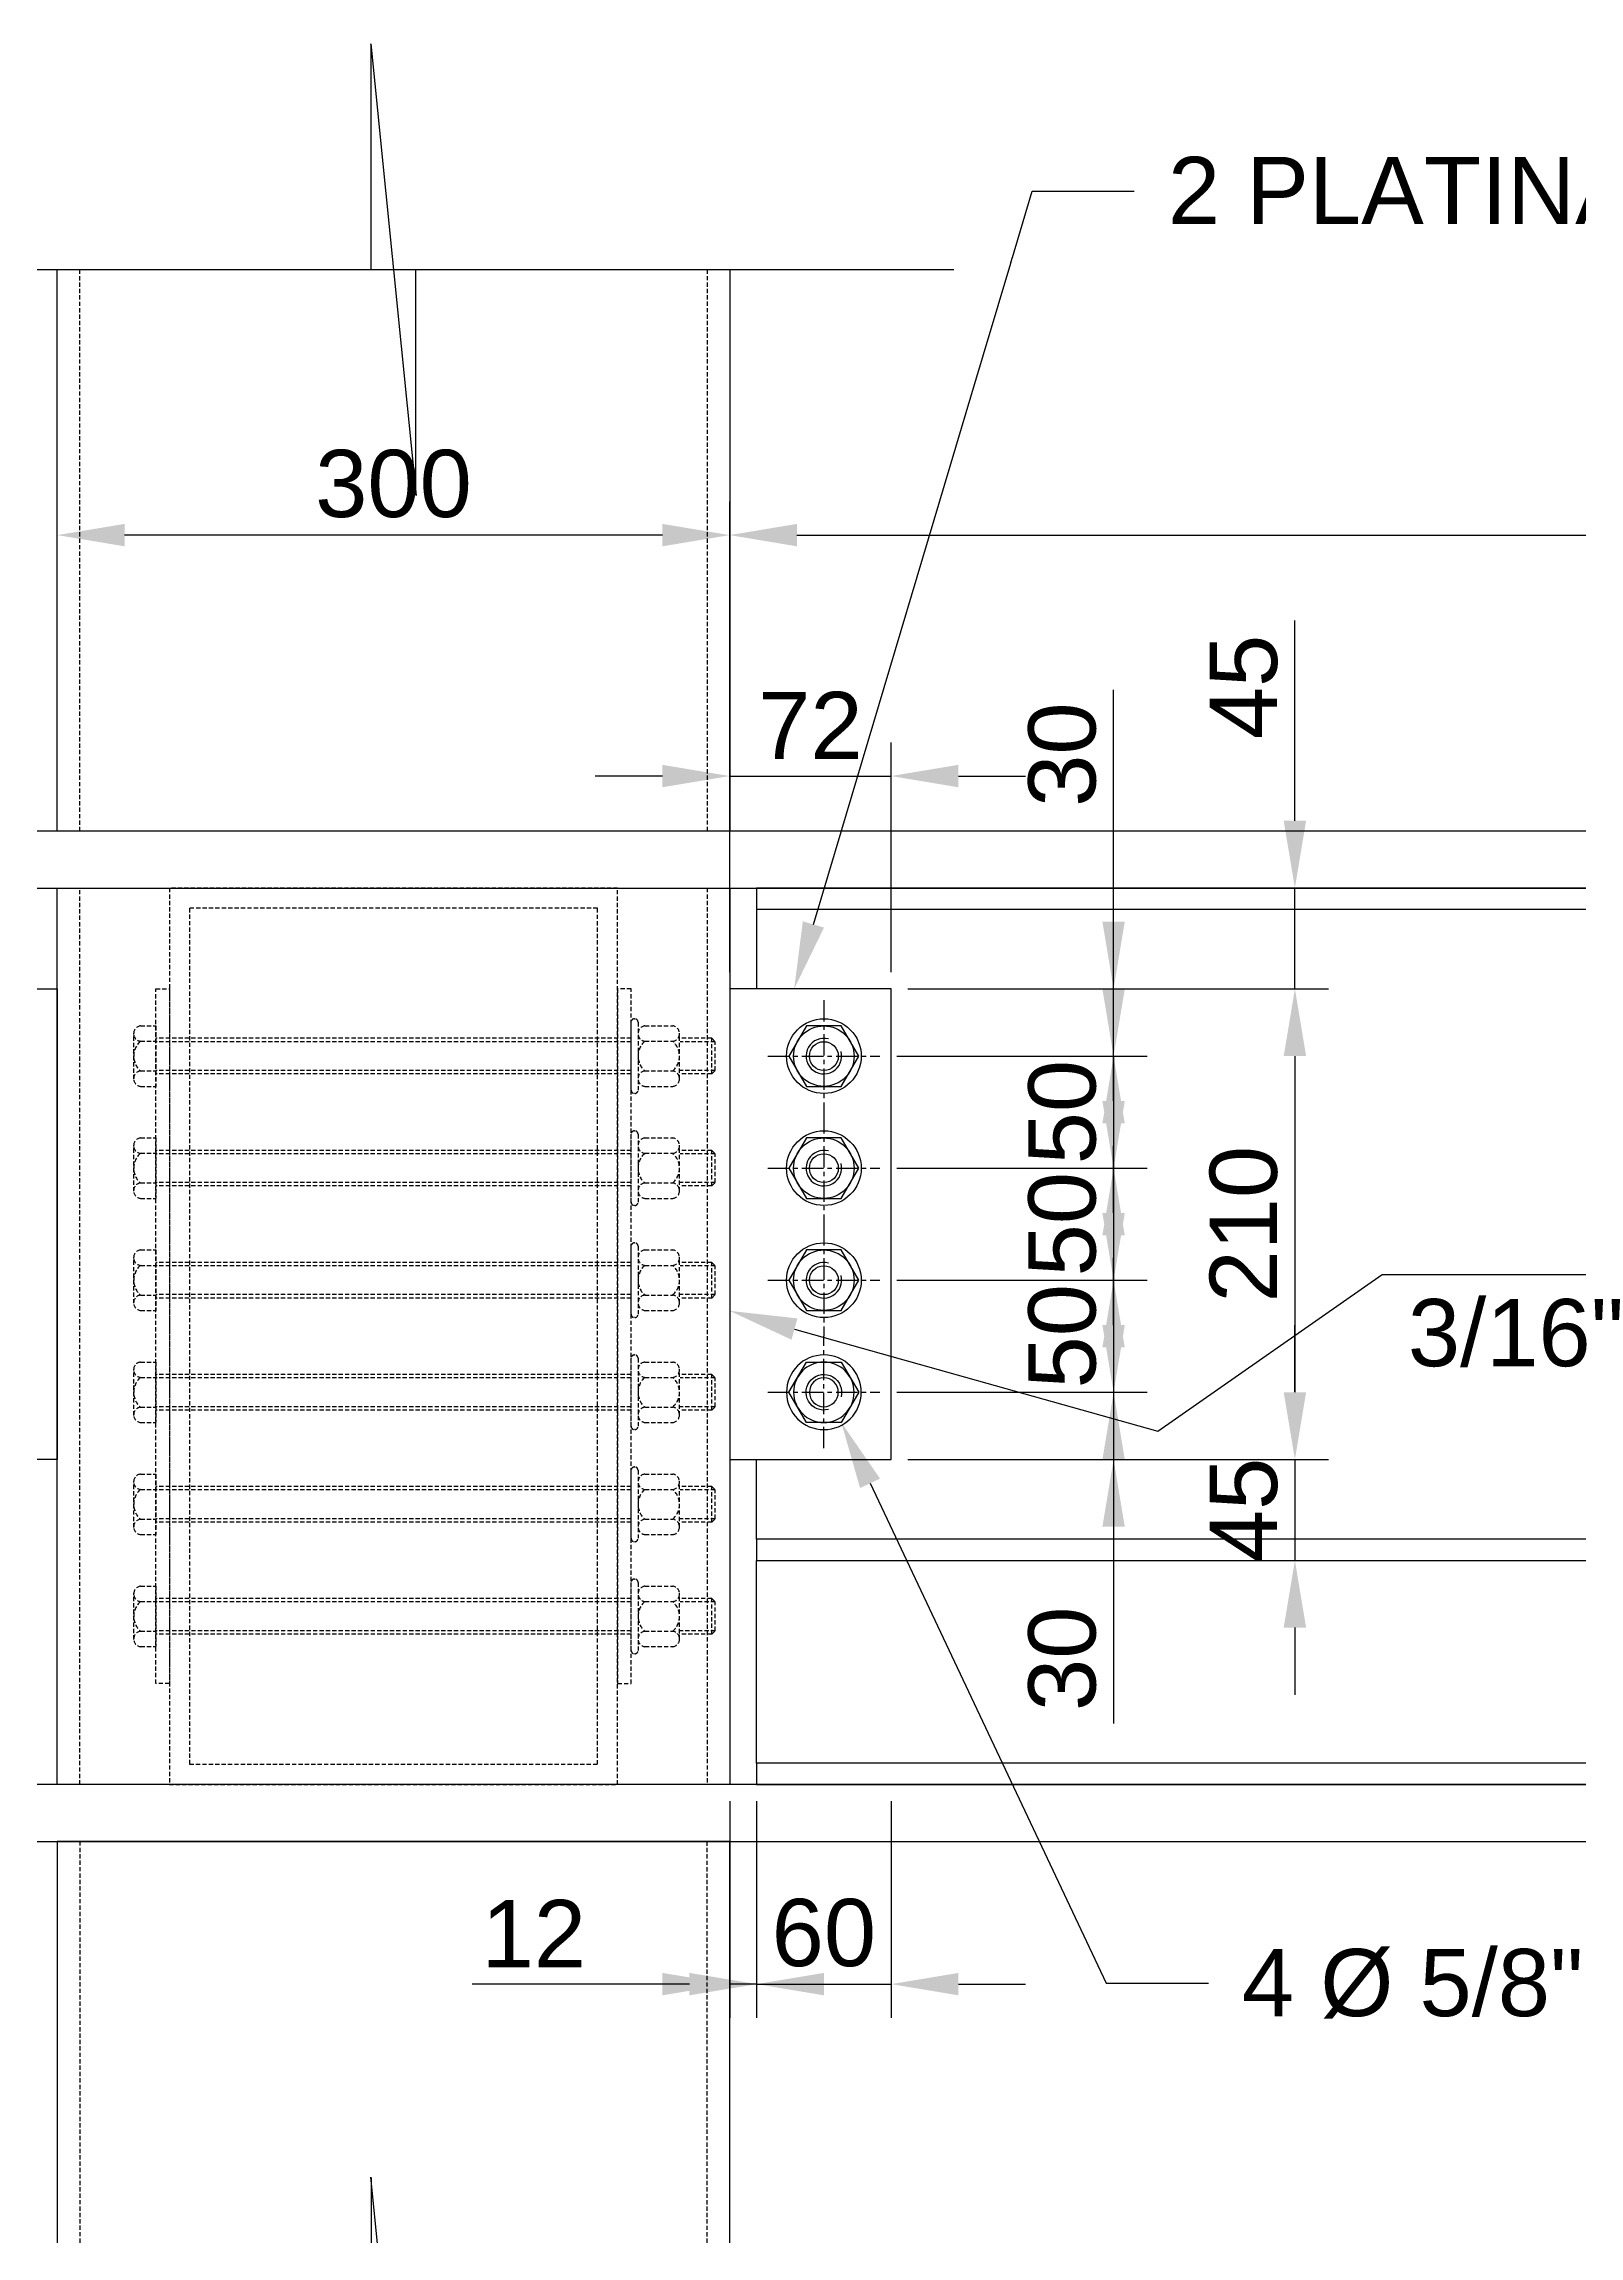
# Model space of a CAD drawing. Header units: millimetres. Extents: x -1367288 to 157996, y -18171 to 61708.
# Drawn here: x 24778 to 25463, y 13813 to 14791 of the extents above; entities that cross this region are included whole.
import ezdxf
from ezdxf import colors
from ezdxf.entities.mleader import LeaderData, LeaderLine
from ezdxf.enums import TextEntityAlignment as Align
from ezdxf.math import Vec2, Vec3

# ---------------------------------------------------------------- set-up
doc = ezdxf.new("R2010")
doc.units = ezdxf.units.MM
doc.header["$LTSCALE"] = 0.3
doc.linetypes.add('CENTER', pattern=[50.8, 31.75, -6.35, 6.35, -6.35])
doc.linetypes.add('HIDDEN', pattern=[9.525, 6.35, -3.175])
for name, color, linetype in [('EE-CENTROS', 8, 'CENTER'), ('EE-OCULTAS', 8, 'HIDDEN'), ('EE-TEXTO 2', 2, 'Continuous'), ('SIM-COTAS', 1, 'Continuous'), ('SIM-OCULTOS', 8, 'HIDDEN'), ('SIM-PLATINAS', 2, 'Continuous'), ('SIM-PTE 300x1-4x150x3-8', 42, 'Continuous'), ('SIM-PTE 300x300x10', 71, 'Continuous')]:
    doc.layers.add(name, color=color, linetype=linetype)
doc.styles.add('ARIAL EE', font='arial.ttf')
doc.styles.get("Standard").update_dxf_attribs({"font": 'arial.ttf'})
doc.dimstyles.new('EE 1_STANDAR', dxfattribs={"dimtxt": 2, "dimasz": 2, "dimexe": 1, "dimexo": 0.5, "dimgap": 0.5, "dimtad": 1, "dimdec": 0, "dimdsep": 46, "dimtxsty": 'ARIAL EE', "dimcen": 1.5, "dimclrd": 256, "dimclre": 256, "dimclrt": 2, "dimadec": 0, "dimazin": 0, "dimtfac": 1, "dimtdec": 0, "dimtix": 1, "dimtmove": 0, "dimatfit": 2, "dimfxl": 1, "dimlwd": -1, "dimlwe": -1, "dimarcsym": 0})

# ---------------------------------------------------------------- blocks, each defined once
blk = doc.blocks.new('TUERCA 5-8')
blk.add_lwpolyline([(919700.08, -652089.11), (919692.29, -652102.61), (919700.08, -652116.1), (919715.66, -652116.1), (919723.45, -652102.61), (919715.66, -652089.11)], close=True)
for radius in [16.67, 13.49, 6.44]:
    blk.add_circle((919707.87, -652102.61), radius)
blk.add_arc((919707.87, -652102.61), 7.94, 75, 15)
at = {"layer": 'EE-CENTROS'}
for p, q in [((919707.87, -652077.6), (919707.87, -652127.61)), ((919682.87, -652102.61), (919732.88, -652102.61))]:
    blk.add_line(p, q, dxfattribs=at)
blk = doc.blocks.new('TUER 5-8')
blk.add_blockref('TUERCA 5-8', (-919707.87, 652102.61))
blk = doc.blocks.new('*D446')
at = {"layer": 'SIM-COTAS', "transparency": 16777216}
for p, q in [((25084.37, 14447.65), (25084.37, 14587.23)), ((25984.37, 14447.65), (25984.37, 14587.23)), ((25114.37, 14572.23), (25954.37, 14572.23))]:
    blk.add_line(p, q, dxfattribs=at)
for points in [[(25114.37, 14577.23), (25114.37, 14567.23), (25084.37, 14572.23)], [(25954.37, 14577.23), (25954.37, 14567.23), (25984.37, 14572.23)]]:
    blk.add_solid(points, dxfattribs=at)
at = {"layer": 'SIM-COTAS', "color": 2, "transparency": 16777216, "insert": (25534.37, 14595.05), "char_height": 30, "attachment_point": 5, "style": 'ARIAL EE'}
blk.add_mtext('900', dxfattribs=at)
blk = doc.blocks.new('*D447')
at = {"layer": 'SIM-COTAS', "transparency": 16777216}
for p, q in [((24784.37, 14447.65), (24784.37, 14587.23)), ((25084.37, 14447.65), (25084.37, 14587.23)), ((25054.37, 14572.23), (24814.37, 14572.23))]:
    blk.add_line(p, q, dxfattribs=at)
for points in [[(24814.37, 14577.23), (24814.37, 14567.23), (24784.37, 14572.23)], [(25054.37, 14577.23), (25054.37, 14567.23), (25084.37, 14572.23)]]:
    blk.add_solid(points, dxfattribs=at)
at = {"layer": 'SIM-COTAS', "color": 2, "transparency": 16777216, "insert": (24934.37, 14595.06), "char_height": 30, "attachment_point": 5, "style": 'ARIAL EE'}
blk.add_mtext('300', dxfattribs=at)
blk = doc.blocks.new('*D448')
at = {"layer": 'SIM-COTAS', "transparency": 16777216}
for p, q in [((25336.52, 14444.75), (25336.52, 14534.15)), ((25272.62, 14414.75), (25351.52, 14414.75)), ((25336.52, 14369.75), (25336.52, 14414.75)), ((25163.87, 14369.75), (25351.52, 14369.75)), ((25336.52, 14339.75), (25336.52, 14309.75))]:
    blk.add_line(p, q, dxfattribs=at)
for points in [[(25331.52, 14444.75), (25341.52, 14444.75), (25336.52, 14414.75)], [(25331.52, 14339.75), (25341.52, 14339.75), (25336.52, 14369.75)]]:
    blk.add_solid(points, dxfattribs=at)
at = {"layer": 'SIM-COTAS', "color": 2, "transparency": 16777216, "insert": (25313.77, 14504.45), "char_height": 30, "attachment_point": 5, "rotation": 90, "style": 'ARIAL EE'}
blk.add_mtext('45', dxfattribs=at)
blk = doc.blocks.new('*D449')
at = {"layer": 'SIM-COTAS', "transparency": 16777216}
for p, q in [((25163.87, 14369.75), (25351.52, 14369.75)), ((25336.52, 14339.75), (25336.52, 14189.75)), ((25163.87, 14159.75), (25351.52, 14159.75))]:
    blk.add_line(p, q, dxfattribs=at)
for points in [[(25331.52, 14339.75), (25341.52, 14339.75), (25336.52, 14369.75)], [(25331.52, 14189.75), (25341.52, 14189.75), (25336.52, 14159.75)]]:
    blk.add_solid(points, dxfattribs=at)
at = {"layer": 'SIM-COTAS', "color": 2, "transparency": 16777216, "insert": (25313.71, 14264.75), "char_height": 30, "attachment_point": 5, "rotation": 90, "style": 'ARIAL EE'}
blk.add_mtext('210', dxfattribs=at)
blk = doc.blocks.new('*D450')
at = {"layer": 'SIM-COTAS', "transparency": 16777216}
for p, q in [((25336.52, 14189.75), (25336.52, 14219.75)), ((25163.87, 14159.75), (25351.52, 14159.75)), ((25336.52, 14159.75), (25336.52, 14114.75)), ((25272.62, 14114.75), (25351.52, 14114.75)), ((25336.52, 14084.75), (25336.52, 14054.75))]:
    blk.add_line(p, q, dxfattribs=at)
for points in [[(25331.52, 14189.75), (25341.52, 14189.75), (25336.52, 14159.75)], [(25331.52, 14084.75), (25341.52, 14084.75), (25336.52, 14114.75)]]:
    blk.add_solid(points, dxfattribs=at)
at = {"layer": 'SIM-COTAS', "color": 2, "transparency": 16777216, "insert": (25313.77, 14137.25), "char_height": 30, "attachment_point": 5, "rotation": 90, "style": 'ARIAL EE'}
blk.add_mtext('45', dxfattribs=at)
blk = doc.blocks.new('*D451')
at = {"layer": 'SIM-COTAS', "transparency": 16777216}
for p, q in [((25255.63, 14399.75), (25255.63, 14503.2)), ((25163.87, 14369.75), (25270.63, 14369.75)), ((25255.63, 14339.75), (25255.63, 14369.75)), ((25158.87, 14339.75), (25270.63, 14339.75)), ((25255.63, 14309.75), (25255.63, 14279.75))]:
    blk.add_line(p, q, dxfattribs=at)
for points in [[(25250.63, 14399.75), (25260.63, 14399.75), (25255.63, 14369.75)], [(25250.63, 14309.75), (25260.63, 14309.75), (25255.63, 14339.75)]]:
    blk.add_solid(points, dxfattribs=at)
at = {"layer": 'SIM-COTAS', "color": 2, "transparency": 16777216, "insert": (25232.8, 14474.28), "char_height": 30, "attachment_point": 5, "rotation": 90, "style": 'ARIAL EE'}
blk.add_mtext('30', dxfattribs=at)
blk = doc.blocks.new('*D452')
at = {"layer": 'SIM-COTAS', "transparency": 16777216}
for p, q in [((25255.63, 14369.75), (25255.63, 14399.75)), ((25158.87, 14339.75), (25270.63, 14339.75)), ((25255.63, 14339.75), (25255.63, 14289.75)), ((25158.87, 14289.75), (25270.63, 14289.75)), ((25255.63, 14259.75), (25255.63, 14229.75))]:
    blk.add_line(p, q, dxfattribs=at)
for points in [[(25250.63, 14369.75), (25260.63, 14369.75), (25255.63, 14339.75)], [(25250.63, 14259.75), (25260.63, 14259.75), (25255.63, 14289.75)]]:
    blk.add_solid(points, dxfattribs=at)
at = {"layer": 'SIM-COTAS', "color": 2, "transparency": 16777216, "insert": (25232.81, 14314.75), "char_height": 30, "attachment_point": 5, "rotation": 90, "style": 'ARIAL EE'}
blk.add_mtext('50', dxfattribs=at)
blk = doc.blocks.new('*D453')
at = {"layer": 'SIM-COTAS', "transparency": 16777216}
for p, q in [((25255.63, 14319.75), (25255.63, 14349.75)), ((25158.87, 14289.75), (25270.63, 14289.75)), ((25255.63, 14289.75), (25255.63, 14239.75)), ((25158.87, 14239.75), (25270.63, 14239.75)), ((25255.63, 14209.75), (25255.63, 14179.75))]:
    blk.add_line(p, q, dxfattribs=at)
for points in [[(25250.63, 14319.75), (25260.63, 14319.75), (25255.63, 14289.75)], [(25250.63, 14209.75), (25260.63, 14209.75), (25255.63, 14239.75)]]:
    blk.add_solid(points, dxfattribs=at)
at = {"layer": 'SIM-COTAS', "color": 2, "transparency": 16777216, "insert": (25232.81, 14264.75), "char_height": 30, "attachment_point": 5, "rotation": 90, "style": 'ARIAL EE'}
blk.add_mtext('50', dxfattribs=at)
blk = doc.blocks.new('*D454')
at = {"layer": 'SIM-COTAS', "transparency": 16777216}
for p, q in [((25255.63, 14269.75), (25255.63, 14299.75)), ((25158.87, 14239.75), (25270.63, 14239.75)), ((25255.63, 14239.75), (25255.63, 14189.75)), ((25158.87, 14189.75), (25270.63, 14189.75)), ((25255.63, 14159.75), (25255.63, 14129.75))]:
    blk.add_line(p, q, dxfattribs=at)
for points in [[(25250.63, 14269.75), (25260.63, 14269.75), (25255.63, 14239.75)], [(25250.63, 14159.75), (25260.63, 14159.75), (25255.63, 14189.75)]]:
    blk.add_solid(points, dxfattribs=at)
at = {"layer": 'SIM-COTAS', "color": 2, "transparency": 16777216, "insert": (25232.81, 14214.75), "char_height": 30, "attachment_point": 5, "rotation": 90, "style": 'ARIAL EE'}
blk.add_mtext('50', dxfattribs=at)
blk = doc.blocks.new('*D455')
at = {"layer": 'SIM-COTAS', "transparency": 16777216}
for p, q in [((25255.63, 14219.75), (25255.63, 14249.75)), ((25158.87, 14189.75), (25270.63, 14189.75)), ((25255.63, 14189.75), (25255.63, 14159.75)), ((25163.87, 14159.75), (25270.63, 14159.75)), ((25255.63, 14129.75), (25255.63, 14041.9))]:
    blk.add_line(p, q, dxfattribs=at)
for points in [[(25250.63, 14219.75), (25260.63, 14219.75), (25255.63, 14189.75)], [(25250.63, 14129.75), (25260.63, 14129.75), (25255.63, 14159.75)]]:
    blk.add_solid(points, dxfattribs=at)
at = {"layer": 'SIM-COTAS', "color": 2, "transparency": 16777216, "insert": (25232.8, 14070.82), "char_height": 30, "attachment_point": 5, "rotation": 90, "style": 'ARIAL EE'}
blk.add_mtext('30', dxfattribs=at)
blk = doc.blocks.new('*D456')
at = {"layer": 'SIM-COTAS', "transparency": 16777216}
for p, q in [((25084.37, 14007.25), (25084.37, 13910.66)), ((25096.37, 14007.25), (25096.37, 13910.66)), ((25054.37, 13925.66), (24969.53, 13925.66)), ((25096.37, 13925.66), (25084.37, 13925.66)), ((25126.37, 13925.66), (25156.37, 13925.66))]:
    blk.add_line(p, q, dxfattribs=at)
for points in [[(25054.37, 13930.66), (25054.37, 13920.66), (25084.37, 13925.66)], [(25126.37, 13930.66), (25126.37, 13920.66), (25096.37, 13925.66)]]:
    blk.add_solid(points, dxfattribs=at)
at = {"layer": 'SIM-COTAS', "color": 2, "transparency": 16777216, "insert": (24996.95, 13948.22), "char_height": 30, "attachment_point": 5, "style": 'ARIAL EE'}
blk.add_mtext('12', dxfattribs=at)
blk = doc.blocks.new('*D457')
at = {"layer": 'SIM-COTAS', "transparency": 16777216}
for p, q in [((25096.37, 14007.25), (25096.37, 13910.66)), ((25156.37, 14007.25), (25156.37, 13910.66)), ((25066.37, 13925.66), (25036.37, 13925.66)), ((25096.37, 13925.66), (25156.37, 13925.66)), ((25186.37, 13925.66), (25216.37, 13925.66))]:
    blk.add_line(p, q, dxfattribs=at)
for points in [[(25066.37, 13930.66), (25066.37, 13920.66), (25096.37, 13925.66)], [(25186.37, 13930.66), (25186.37, 13920.66), (25156.37, 13925.66)]]:
    blk.add_solid(points, dxfattribs=at)
at = {"layer": 'SIM-COTAS', "color": 2, "transparency": 16777216, "insert": (25126.37, 13948.47), "char_height": 30, "attachment_point": 5, "style": 'ARIAL EE'}
blk.add_mtext('60', dxfattribs=at)
blk = doc.blocks.new('*D458')
at = {"layer": 'SIM-COTAS', "transparency": 16777216}
for p, q in [((25084.37, 14377.25), (25084.37, 14479.71)), ((25156.37, 14377.25), (25156.37, 14479.71)), ((25054.37, 14464.71), (25024.37, 14464.71)), ((25084.37, 14464.71), (25156.37, 14464.71)), ((25186.37, 14464.71), (25216.37, 14464.71))]:
    blk.add_line(p, q, dxfattribs=at)
for points in [[(25054.37, 14469.71), (25054.37, 14459.71), (25084.37, 14464.71)], [(25186.37, 14469.71), (25186.37, 14459.71), (25156.37, 14464.71)]]:
    blk.add_solid(points, dxfattribs=at)
at = {"layer": 'SIM-COTAS', "color": 2, "transparency": 16777216, "insert": (25120.37, 14487.27), "char_height": 30, "attachment_point": 5, "style": 'ARIAL EE'}
blk.add_mtext('72', dxfattribs=at)
blk = doc.blocks.new('AWS-FILL-IZQ')
at = {"transparency": 16777216}
for p, q in [((20, 0), (21.778, 1.778)), ((8.25, -3.5), (11.75, 0)), ((8.25, 0), (8.25, -3.5)), ((8.25, 0), (20, 0)), ((20, 0), (21.778, -1.778))]:
    blk.add_line(p, q, dxfattribs=at)
at = {"layer": 'EE-TEXTO 2', "color": 2, "transparency": 16777216, "style": 'ARIAL EE'}
for tag, p, flags in [('OBSERVACION', (22.304, -1.073), 4), ('DE-TANTO-CADA-TANTO', (12.072, -2.683), 12)]:
    blk.add_attdef(tag, p, '', height=2, dxfattribs=dict(at, flags=flags))
at = {"layer": 'EE-TEXTO 2', "color": 2, "transparency": 16777216, "style": 'ARIAL EE', "flags": 12}
blk.add_attdef('VALOR_SOLDADURA', text='', height=2, dxfattribs=at).set_placement((7.443, -2.725), align=Align.RIGHT)
blk = doc.blocks.new('*U425')
for p, q in [((-13.49, 218.92), (-13.49, 212)), ((-10.31, 221.92), (10.31, 221.92)), ((-6.62, 218.92), (-6.62, 212)), ((6.62, 218.92), (6.62, 212)), ((13.49, 218.92), (13.49, 212)), ((13.49, 212), (-13.49, 212)), ((-7.94, 0), (-7.94, 212)), ((7.94, 0), (7.94, 212)), ((-13.49, -6.1), (-13.49, -18.58)), ((-6.62, -6.1), (-6.62, -18.58)), ((6.62, -6.1), (6.62, -18.58)), ((13.49, -6.1), (13.49, -18.58)), ((-10.31, -21.58), (10.31, -21.58)), ((-7.94, -35.95), (-7.94, -21.58)), ((7.94, -35.95), (7.94, -21.58)), ((-7.94, -35.95), (7.94, -35.95)), ((-7.94, -35.95), (-6.44, -37.45)), ((-6.44, -37.45), (6.44, -37.45)), ((7.94, -35.95), (6.44, -37.45))]:
    blk.add_line(p, q)
blk.add_lwpolyline([(-16.67, -1.6), (-16.67, -1.5, -0.414214), (-15.17, 0), (15.17, 0, -0.414214), (16.67, -1.5), (16.67, -1.6, -0.414214), (15.17, -3.1), (-15.17, -3.1, -0.414214)], format="xyb", close=True)
for centre, radius, start, end in [((-10.06, 218.45), 3.47, 7.76819, 172.23181), ((0, 213.12), 8.8, 41.21446, 138.78554), ((10.06, 218.45), 3.47, 7.76819, 172.23181), ((-10.06, -6.57), 3.47, 7.76819, 172.23181), ((0, -11.9), 8.8, 41.21446, 138.78554), ((10.06, -6.57), 3.47, 7.76819, 172.23181), ((-10.06, -18.11), 3.47, 187.76819, 352.23181), ((0, -12.78), 8.8, 221.21446, 318.78554), ((10.06, -18.11), 3.47, 187.76819, 352.23181)]:
    blk.add_arc(centre, radius, start, end)
at = {"layer": 'EE-OCULTAS'}
for p, q in [((-6.44, 0), (-6.44, 212)), ((6.44, 0), (6.44, 212)), ((-6.44, -37.45), (-6.44, -21.58)), ((6.44, -37.45), (6.44, -21.83))]:
    blk.add_line(p, q, dxfattribs=at)

msp = doc.modelspace()

# ---------------------------------------------------------------- leaders
at = {"layer": 'SIM-COTAS', "linetype": 'Continuous'}
ml = msp.add_multileader_mtext('Standard', dxfattribs=at)
ml.set_content('{\\C2;7 %%C3/4" ASTM A193 GR B7 CABEZA INVERTIDA ANCLAR 200mm AL CONCRETO}', color=256)
ml.set_leader_properties()
ml.build(insert=Vec2(0, 0))
ml.multileader.update_dxf_attribs({"dogleg_length": 0.0025, "arrow_head_size": 30, "scale": 15})
ctx = ml.context
ctx.base_point, ctx.scale, ctx.char_height, ctx.arrow_head_size, ctx.landing_gap_size, ctx.plane_origin = Vec3(19387.5, 14409.83), 15, 30, 30, 15, Vec3(-10507.8, 19344.33)
notes = []
notes.append((ctx, [(0, (1, 1, 0), (19341.95, 14409.83), (1, 0), 45.55, [(0, [(19192.51, 14123.14)], 0, [])])]))
ctx.mtext.insert, ctx.mtext.width, ctx.mtext.defined_height, ctx.mtext.flow_direction = Vec3(19402.5, 14425.08), 585.2558, 126.86, 5
ctx.mtext.has_bg_fill, ctx.mtext.bg_color, ctx.mtext.bg_scale_factor, ctx.mtext.bg_transparency, ctx.mtext.use_window_bg_color = 1, -1027028792, 1.5, 0, 1
ml = msp.add_multileader_mtext('Standard', dxfattribs=at)
ml.set_content('{\\C2;12 %%C1" ASTM A193 GR B7 CABEZA INVERTIDA ANCLAR 250mm AL CONCRETO}', color=256)
ml.set_leader_properties()
ml.build(insert=Vec2(0, 0))
ml.multileader.update_dxf_attribs({"dogleg_length": 0.0025, "arrow_head_size": 30, "scale": 15})
ctx = ml.context
ctx.base_point, ctx.scale, ctx.char_height, ctx.arrow_head_size, ctx.landing_gap_size, ctx.plane_origin = Vec3(17216.91, 13744.23), 15, 30, 30, 15, Vec3(-12797.44, 19479.17)
notes.append((ctx, [(0, (1, 1, 0), (17171.36, 13744.23), (1, 0), 45.55, [(0, [(17083.05, 13967.31)], 0, [])])]))
ctx.mtext.insert, ctx.mtext.width, ctx.mtext.defined_height, ctx.mtext.flow_direction = Vec3(17231.91, 13759.49), 585.2558, 126.86, 5
ctx.mtext.has_bg_fill, ctx.mtext.bg_color, ctx.mtext.bg_scale_factor, ctx.mtext.bg_transparency, ctx.mtext.use_window_bg_color = 1, -1027028792, 1.5, 0, 1
for ctx, leaders in notes:
    for number, flags, end, landing, length, lines in leaders:
        leader = LeaderData()
        leader.index, (leader.has_last_leader_line, leader.has_dogleg_vector, leader.attachment_direction) = number, flags
        leader.last_leader_point, leader.dogleg_vector, leader.dogleg_length = Vec3(end), Vec3(landing), length
        for number, points, colour, breaks in lines:
            line = LeaderLine()
            line.index, line.vertices, line.color, line.breaks = number, Vec3.list(points), colors.encode_raw_color(colour), breaks
            leader.lines.append(line)
        ctx.leaders.append(leader)

# ---------------------------------------------------------------- next in the draw order: linework, layer by layer
at = {"layer": 'SIM-PTE 300x1-4x150x3-8'}
msp.add_line((25096.37, 14124.25, -2.48), (25096.37, 14159.75, -2.48), dxfattribs=at)
at = {"layer": 'SIM-PTE 300x1-4x150x3-8', "elevation": -2.48}
msp.add_lwpolyline([(25096.37, 14114.75), (26134.37, 14114.75), (26134.37, 14124.25), (25096.37, 14124.25)], close=True, dxfattribs=at)

# ---------------------------------------------------------------- next in the draw order: block references
for p in [(25126.37, 14339.75, -2.48), (25126.37, 14289.75, -2.48), (25126.37, 14239.75, -2.48)]:
    msp.add_blockref('TUER 5-8', p)
at = {"xscale": -1, "rotation": 180}
msp.add_blockref('TUER 5-8', (25126.37, 14189.75, -2.48), dxfattribs=at)
at = {"layer": 'SIM-OCULTOS', "rotation": 90}
for p in [(25040.37, 14339.75, -1), (25040.37, 14289.75, -1), (25040.37, 14239.75, -1), (25040.37, 14189.75, -1), (25040.37, 14139.75, -1)]:
    msp.add_blockref('*U425', p, dxfattribs=at)

# ---------------------------------------------------------------- next in the draw order: dimensions: what is measured, and where the dimension line sits
at = {"layer": 'SIM-COTAS'}
for base, p1, p2, picture, middle in [((25255.63, 14239.75), (25151.37, 14289.75, -2.48), (25151.37, 14239.75, -2.48), '*D453', (25232.81, 14264.75)), ((25255.63, 14189.75), (25151.37, 14239.75, -2.48), (25151.37, 14189.75, -2.48), '*D454', (25232.81, 14214.75))]:
    dim = msp.add_linear_dim(base=base, p1=p1, p2=p2, angle=90, dimstyle='EE 1_STANDAR', dxfattribs=at)
    dim.commit()
    dim.dimension.update_dxf_attribs({"geometry": picture, "text_midpoint": middle})

# ---------------------------------------------------------------- next in the draw order: leaders
at = {"layer": 'SIM-COTAS', "linetype": 'Continuous'}
ml = msp.add_multileader_mtext('Standard', dxfattribs=at)
ml.set_content('\\A1;{\\C2;2 PLATINAS e = 1/4"}', color=256)
ml.set_leader_properties()
ml.build(insert=Vec2(0, 0))
ml.multileader.update_dxf_attribs({"dogleg_length": 0.0025, "arrow_head_size": 30, "scale": 15})
ctx = ml.context
ctx.base_point, ctx.scale, ctx.char_height, ctx.arrow_head_size, ctx.landing_gap_size, ctx.plane_origin = Vec3(23299.56, 14725.74, -2.47), 15, 30, 30, 15, Vec3(-6809.19, 20226.69, -2.47)
notes = []
notes.append((ctx, [(0, (1, 1, 0), (23254.01, 14725.74, -2.47), (1, 0), 45.55, [(0, [(23147.81, 14369.75, -2.47)], 0, [])])]))
ctx.mtext.insert, ctx.mtext.width, ctx.mtext.defined_height, ctx.mtext.flow_direction = Vec3(23314.56, 14741, -2.47), 243.2913, 126.86, 5
ctx.mtext.has_bg_fill, ctx.mtext.bg_color, ctx.mtext.bg_scale_factor, ctx.mtext.bg_transparency, ctx.mtext.use_window_bg_color = 1, -1027028792, 1.5, 0, 1
at = {"layer": 'SIM-COTAS'}
ml = msp.add_multileader_block('Standard', dxfattribs=at)
ml.set_content('AWS-FILL-IZQ', color=256, scale=15)
ml.set_attribute('VALOR_SOLDADURA', '3/16"', width=0)
ml.set_attribute('DE-TANTO-CADA-TANTO', '', width=0)
ml.set_attribute('OBSERVACION', '', width=0)
ml.set_leader_properties(color=256)
ml.build(insert=Vec2(0, 0))
ml.multileader.update_dxf_attribs({"arrow_head_size": 30, "scale": 15, "block_connection_type": 1})
ctx = ml.context
ctx.base_point, ctx.scale, ctx.char_height, ctx.arrow_head_size, ctx.landing_gap_size, ctx.plane_origin = Vec3(25495.46, 14242.24), 15, 60, 30, 30, Vec3(25736.8, 14133.27)
ctx.attachment_type = 1
notes.append((ctx, [(0, (1, 1, 0), (25375.46, 14242.24), (1, 0), 120, [(0, [(25084.37, 14226.07), (25275.43, 14172.38)], 0, [])])]))
ctx.block.insert = Vec3(25371.71, 14242.24)
at = {"layer": 'SIM-COTAS', "linetype": 'Continuous'}
ml = msp.add_multileader_mtext('Standard', dxfattribs=at)
ml.set_content('\\A1;{\\C2;6 Ø 5/8" A325 PASANTES}', color=256)
ml.set_leader_properties()
ml.build(insert=Vec2(0, 0))
ml.multileader.update_dxf_attribs({"dogleg_length": 0.0025, "arrow_head_size": 30, "scale": 15})
ctx = ml.context
ctx.base_point, ctx.scale, ctx.char_height, ctx.arrow_head_size, ctx.landing_gap_size, ctx.plane_origin = Vec3(23320.15, 13863.63, -2.47), 15, 30, 30, 15, Vec3(-6765.95, 19626.21, -2.47)
notes.append((ctx, [(0, (1, 1, 0), (23274.6, 13863.63, -2.47), (1, 0), 45.55, [(0, [(23168.84, 14076.25, -2.47)], 0, [])])]))
ctx.mtext.insert, ctx.mtext.width, ctx.mtext.defined_height, ctx.mtext.flow_direction = Vec3(23335.15, 13878.88, -2.47), 268.8983, 126.86, 5
ctx.mtext.has_bg_fill, ctx.mtext.bg_color, ctx.mtext.bg_scale_factor, ctx.mtext.bg_transparency, ctx.mtext.use_window_bg_color = 1, -1027028792, 1.5, 0, 1
for ctx, leaders in notes:
    for number, flags, end, landing, length, lines in leaders:
        leader = LeaderData()
        leader.index, (leader.has_last_leader_line, leader.has_dogleg_vector, leader.attachment_direction) = number, flags
        leader.last_leader_point, leader.dogleg_vector, leader.dogleg_length = Vec3(end), Vec3(landing), length
        for number, points, colour, breaks in lines:
            line = LeaderLine()
            line.index, line.vertices, line.color, line.breaks = number, Vec3.list(points), colors.encode_raw_color(colour), breaks
            leader.lines.append(line)
        ctx.leaders.append(leader)

# ---------------------------------------------------------------- next in the draw order: linework, layer by layer
at = {"layer": 'SIM-OCULTOS', "elevation": -1}
for points in [[(24843.37, 14405.75), (24843.37, 14023.75), (25025.37, 14023.75), (25025.37, 14405.75)], [(24834.37, 14369.75), (24834.37, 14059.75), (24828.37, 14059.75), (24828.37, 14369.75)], [(25034.37, 14369.75), (25034.37, 14059.75), (25040.37, 14059.75), (25040.37, 14369.75)]]:
    msp.add_lwpolyline(points, close=True, dxfattribs=at)
at = {"layer": 'SIM-PLATINAS'}
msp.add_line((25096.37, 14024.25, -2.48), (25096.37, 14114.75, -2.48), dxfattribs=at)
at = {"layer": 'SIM-PLATINAS', "elevation": -2.48}
for points in [[(24784.37, 14369.75), (24784.37, 14159.75), (24712.37, 14159.75), (24712.37, 14369.75)], [(25084.37, 14369.75), (25084.37, 14159.75), (25156.37, 14159.75), (25156.37, 14369.75)]]:
    msp.add_lwpolyline(points, close=True, dxfattribs=at)
at = {"layer": 'SIM-PTE 300x1-4x150x3-8'}
msp.add_line((25096.37, 14405.25, -2.48), (25096.37, 14369.75, -2.48), dxfattribs=at)
at = {"layer": 'SIM-PTE 300x1-4x150x3-8', "elevation": -2.48}
msp.add_lwpolyline([(25096.37, 14405.25), (26134.37, 14405.25), (26134.37, 14414.75), (25096.37, 14414.75)], close=True, dxfattribs=at)

# ---------------------------------------------------------------- next in the draw order: block references
at = {"layer": 'SIM-OCULTOS', "rotation": 90}
msp.add_blockref('*U425', (25040.39, 14089.73, -1), dxfattribs=at)

# ---------------------------------------------------------------- next in the draw order: dimensions: what is measured, and where the dimension line sits
at = {"layer": 'SIM-COTAS'}
for base, p1, p2, picture, middle in [((25255.63, 14159.75), (25151.37, 14189.75, -2.48), (25156.37, 14159.75, -2.48), '*D455', (25255.63, 14070.82)), ((25336.52, 14114.75), (25156.37, 14159.75, -2.48), (25265.12, 14114.75, -2.48), '*D450', (25336.52, 14137.25))]:
    dim = msp.add_linear_dim(base=base, p1=p1, p2=p2, angle=90, dimstyle='EE 1_STANDAR', dxfattribs=at)
    dim.commit()
    dim.dimension.update_dxf_attribs({"geometry": picture, "text_midpoint": middle, "dimtype": 160})

# ---------------------------------------------------------------- next in the draw order: leaders
at = {"layer": 'SIM-COTAS', "linetype": 'Continuous'}
ml = msp.add_multileader_mtext('Standard', dxfattribs=at)
ml.set_content('\\A1;{\\C2;PLATINA e = 1"}', color=256)
ml.set_leader_properties()
ml.build(insert=Vec2(0, 0))
ml.multileader.update_dxf_attribs({"dogleg_length": 0.0025, "arrow_head_size": 30, "scale": 15})
ctx = ml.context
ctx.base_point, ctx.scale, ctx.char_height, ctx.arrow_head_size, ctx.landing_gap_size, ctx.plane_origin = Vec3(23663.61, 14663.6, -2.47), 15, 30, 30, 15, Vec3(-6382.16, 20297.09, -2.47)
notes = []
notes.append((ctx, [(0, (1, 1, 0), (23618.06, 14663.6, -2.47), (1, 0), 45.55, [(0, [(23618.06, 14440.15, -2.47)], 0, [])])]))
ctx.mtext.insert, ctx.mtext.width, ctx.mtext.defined_height, ctx.mtext.flow_direction = Vec3(23678.61, 14678.84, -2.47), 180.3755, 126.86, 5
ctx.mtext.has_bg_fill, ctx.mtext.bg_color, ctx.mtext.bg_scale_factor, ctx.mtext.bg_transparency, ctx.mtext.use_window_bg_color = 1, -1027028792, 1.5, 0, 1
ml = msp.add_multileader_mtext('Standard', dxfattribs=at)
ml.set_content('\\A1;{\\C2;PTE 400x200x9mm}', color=256)
ml.set_leader_properties()
ml.build(insert=Vec2(0, 0))
ml.multileader.update_dxf_attribs({"dogleg_length": 0.0025, "arrow_head_size": 30, "scale": 15})
ctx = ml.context
ctx.base_point, ctx.scale, ctx.char_height, ctx.arrow_head_size, ctx.landing_gap_size, ctx.plane_origin = Vec3(23749.51, 13858.43, -2.48), 15, 30, 30, 15, Vec3(-6296.26, 19880.69, -2.48)
notes.append((ctx, [(0, (1, 1, 0), (23703.96, 13858.43, -2.48), (1, 0), 45.55, [(0, [(23703.96, 14014.75, -2.48)], 0, [])])]))
ctx.mtext.insert, ctx.mtext.width, ctx.mtext.defined_height, ctx.mtext.flow_direction = Vec3(23764.51, 13873.68, -2.48), 365.7368, 126.86, 5
ctx.mtext.has_bg_fill, ctx.mtext.bg_color, ctx.mtext.bg_scale_factor, ctx.mtext.bg_transparency, ctx.mtext.use_window_bg_color = 1, -1027028792, 1.5, 0, 1
for ctx, leaders in notes:
    for number, flags, end, landing, length, lines in leaders:
        leader = LeaderData()
        leader.index, (leader.has_last_leader_line, leader.has_dogleg_vector, leader.attachment_direction) = number, flags
        leader.last_leader_point, leader.dogleg_vector, leader.dogleg_length = Vec3(end), Vec3(landing), length
        for number, points, colour, breaks in lines:
            line = LeaderLine()
            line.index, line.vertices, line.color, line.breaks = number, Vec3.list(points), colors.encode_raw_color(colour), breaks
            leader.lines.append(line)
        ctx.leaders.append(leader)

# ---------------------------------------------------------------- next in the draw order: linework, layer by layer
at = {"layer": 'SIM-COTAS', "elevation": -2.48}
for points in [[(24683.89, 14690.69), (24924.37, 14690.69), (24924.37, 14789.94, 0.024922), (24924.3, 14791.43), (24944.45, 14589.94, -0.024922), (24944.37, 14591.44), (24944.37, 14690.69), (25184.37, 14690.69)], [(25184.85, 13738.81), (24944.37, 13738.81), (24944.37, 13639.55, 0.024922), (24944.45, 13638.06), (24924.3, 13839.55, -0.024922), (24924.37, 13838.06), (24924.37, 13738.81), (24684.37, 13738.81)]]:
    msp.add_lwpolyline(points, format="xyb", dxfattribs=at)
at = {"layer": 'SIM-OCULTOS'}
for points, elevation in [([(24794.37, 14690.69), (25074.37, 14690.69), (25074.37, 14440.15), (24794.37, 14440.15)], -2.48), ([(24794.37, 14414.75), (25074.37, 14414.75), (25074.37, 14014.75), (24794.37, 14014.75)], -2.48), ([(24834.37, 14414.75), (24834.37, 14014.75), (25034.37, 14014.75), (25034.37, 14414.75)], -1), ([(24794.37, 13738.81), (25074.37, 13738.81), (25074.37, 13989.35), (24794.37, 13989.35)], -2.48)]:
    msp.add_lwpolyline(points, close=True, dxfattribs=dict(at, elevation=elevation))
at = {"layer": 'SIM-PLATINAS', "elevation": -2.48}
for points in [[(24478.37, 14414.75), (25984.37, 14414.75), (25984.37, 14440.15), (24478.37, 14440.15)], [(25096.37, 14014.75), (25984.37, 14014.75), (25980.44, 14024.25), (25096.37, 14024.25)], [(24478.37, 13989.35), (25984.37, 13989.35), (25984.37, 14014.75), (24478.37, 14014.75)]]:
    msp.add_lwpolyline(points, close=True, dxfattribs=at)
at = {"layer": 'SIM-PTE 300x300x10', "elevation": -2.48}
for points in [[(24784.37, 14690.69), (25084.37, 14690.69), (25084.37, 14440.15), (24784.37, 14440.15)], [(24784.37, 14414.75), (25084.37, 14414.75), (25084.37, 14014.75), (24784.37, 14014.75)], [(24784.37, 13738.81), (25084.37, 13738.81), (25084.37, 13989.35), (24784.37, 13989.35)]]:
    msp.add_lwpolyline(points, close=True, dxfattribs=at)

# ---------------------------------------------------------------- next in the draw order: dimensions: what is measured, and where the dimension line sits
at = {"layer": 'SIM-COTAS'}
for base, p1, p2, picture, middle in [((24784.37, 14572.23), (25084.37, 14440.15, -2.48), (24784.37, 14440.15, -2.48), '*D447', (24934.37, 14595.06)), ((25984.37, 14572.23, -2.48), (25084.37, 14440.15, -2.48), (25984.37, 14440.15, -4.95), '*D446', (25534.37, 14595.05, -2.48)), ((25156.37, 13925.66), (25096.37, 14014.75, -2.48), (25156.37, 14014.75, -2.48), '*D457', (25126.37, 13948.47))]:
    dim = msp.add_linear_dim(base=base, p1=p1, p2=p2, dimstyle='EE 1_STANDAR', dxfattribs=at)
    dim.commit()
    dim.dimension.update_dxf_attribs({"geometry": picture, "text_midpoint": middle})
dim = msp.add_linear_dim(base=(25096.37, 13925.66), p1=(25084.37, 14014.75, -2.48), p2=(25096.37, 14014.75, -2.48), dimstyle='EE 1_STANDAR', dxfattribs=at)
dim.commit()
dim.dimension.update_dxf_attribs({"geometry": '*D456', "text_midpoint": (24996.95, 13925.66), "dimtype": 160})

# ---------------------------------------------------------------- next in the draw order: leaders
at = {"layer": 'SIM-COTAS', "linetype": 'Continuous'}
ml = msp.add_multileader_mtext('Standard', dxfattribs=at)
ml.set_content('\\A1;{\\C2;2 PLATINAS e = 1/4"}', color=256)
ml.set_leader_properties()
ml.build(insert=Vec2(0, 0))
ml.multileader.update_dxf_attribs({"dogleg_length": 0.0025, "arrow_head_size": 30, "scale": 15})
ctx = ml.context
ctx.base_point, ctx.scale, ctx.char_height, ctx.arrow_head_size, ctx.landing_gap_size, ctx.plane_origin = Vec3(25264.88, 14725.74, -2.47), 15, 30, 30, 15, Vec3(-4843.87, 20226.69, -2.47)
notes = []
notes.append((ctx, [(0, (1, 1, 0), (25219.33, 14725.74, -2.47), (1, 0), 45.55, [(0, [(25113.13, 14369.75, -2.47)], 0, [])])]))
ctx.mtext.insert, ctx.mtext.width, ctx.mtext.defined_height, ctx.mtext.flow_direction = Vec3(25279.88, 14741, -2.47), 240.8418, 126.86, 5
ctx.mtext.has_bg_fill, ctx.mtext.bg_color, ctx.mtext.bg_scale_factor, ctx.mtext.bg_transparency, ctx.mtext.use_window_bg_color = 1, -1027028792, 1.5, 0, 1
for ctx, leaders in notes:
    for number, flags, end, landing, length, lines in leaders:
        leader = LeaderData()
        leader.index, (leader.has_last_leader_line, leader.has_dogleg_vector, leader.attachment_direction) = number, flags
        leader.last_leader_point, leader.dogleg_vector, leader.dogleg_length = Vec3(end), Vec3(landing), length
        for number, points, colour, breaks in lines:
            line = LeaderLine()
            line.index, line.vertices, line.color, line.breaks = number, Vec3.list(points), colors.encode_raw_color(colour), breaks
            leader.lines.append(line)
        ctx.leaders.append(leader)

# ---------------------------------------------------------------- next in the draw order: dimensions: what is measured, and where the dimension line sits
at = {"layer": 'SIM-COTAS'}
for base, p2, picture, middle in [((25336.52, 14414.75), (25265.12, 14414.75, -2.48), '*D448', (25336.52, 14504.45)), ((25255.63, 14339.75), (25151.37, 14339.75, -2.48), '*D451', (25255.63, 14474.28))]:
    dim = msp.add_linear_dim(base=base, p1=(25156.37, 14369.75, -2.47), p2=p2, angle=90, dimstyle='EE 1_STANDAR', dxfattribs=at)
    dim.commit()
    dim.dimension.update_dxf_attribs({"geometry": picture, "text_midpoint": middle, "dimtype": 160})
dim = msp.add_linear_dim(base=(25156.37, 14464.71), p1=(25084.37, 14369.75, -2.48), p2=(25156.37, 14369.75, -2.47), dimstyle='EE 1_STANDAR', dxfattribs=at)
dim.commit()
dim.dimension.update_dxf_attribs({"geometry": '*D458', "text_midpoint": (25120.37, 14487.27)})
for base, p1, p2, picture, middle in [((25255.63, 14289.75), (25151.37, 14339.75, -2.48), (25151.37, 14289.75, -2.48), '*D452', (25232.81, 14314.75)), ((25336.52, 14159.75), (25156.37, 14369.75, -2.48), (25156.37, 14159.75, -2.48), '*D449', (25313.71, 14264.75))]:
    dim = msp.add_linear_dim(base=base, p1=p1, p2=p2, angle=90, dimstyle='EE 1_STANDAR', dxfattribs=at)
    dim.commit()
    dim.dimension.update_dxf_attribs({"geometry": picture, "text_midpoint": middle})

# ---------------------------------------------------------------- next in the draw order: leaders
at = {"layer": 'SIM-COTAS', "linetype": 'Continuous'}
ml = msp.add_multileader_mtext('Standard', dxfattribs=at)
ml.set_content('\\A1;{\\C2;4 Ø 5/8" A325 PASANTES}', color=256)
ml.set_leader_properties()
ml.build(insert=Vec2(0, 0))
ml.multileader.update_dxf_attribs({"dogleg_length": 0.0025, "arrow_head_size": 30, "scale": 15})
ctx = ml.context
ctx.base_point, ctx.scale, ctx.char_height, ctx.arrow_head_size, ctx.landing_gap_size, ctx.plane_origin = Vec3(25297.91, 13926.11, -2.47), 15, 30, 30, 15, Vec3(-4800.63, 19726.21, -2.47)
notes = []
notes.append((ctx, [(0, (1, 1, 0), (25252.36, 13926.11, -2.47), (1, 0), 45.55, [(0, [(25134.16, 14176.25, -2.47)], 0, [])])]))
ctx.mtext.insert, ctx.mtext.width, ctx.mtext.defined_height, ctx.mtext.flow_direction = Vec3(25312.91, 13941.36, -2.47), 268.8983, 126.86, 5
ctx.mtext.has_bg_fill, ctx.mtext.bg_color, ctx.mtext.bg_scale_factor, ctx.mtext.bg_transparency, ctx.mtext.use_window_bg_color = 1, -1027028792, 1.5, 0, 1
for ctx, leaders in notes:
    for number, flags, end, landing, length, lines in leaders:
        leader = LeaderData()
        leader.index, (leader.has_last_leader_line, leader.has_dogleg_vector, leader.attachment_direction) = number, flags
        leader.last_leader_point, leader.dogleg_vector, leader.dogleg_length = Vec3(end), Vec3(landing), length
        for number, points, colour, breaks in lines:
            line = LeaderLine()
            line.index, line.vertices, line.color, line.breaks = number, Vec3.list(points), colors.encode_raw_color(colour), breaks
            leader.lines.append(line)
        ctx.leaders.append(leader)

# ---------------------------------------------------------------- next in the draw order: leaders
ml = msp.add_multileader_mtext('Standard', dxfattribs=at)
ml.set_content('\\A1;{\\C2;VIGA ARMADA TIPO 1}', color=256)
ml.set_leader_properties()
ml.build(insert=Vec2(0, 0))
ml.multileader.update_dxf_attribs({"dogleg_length": 0.0025, "arrow_head_size": 30, "scale": 15})
ctx = ml.context
ctx.base_point, ctx.scale, ctx.char_height, ctx.arrow_head_size, ctx.landing_gap_size, ctx.plane_origin = Vec3(26923.19, 13729.95), 15, 30, 30, 15, Vec3(-2512.99, 19622.24)
ctx.text_align_type = 2
notes = []
notes.append((ctx, [(1, (1, 1, 0), (27289.72, 13729.95), (-1, 0), 45.55, [(0, [(27369.3, 14062.1)], 0, [])])]))
ctx.mtext.insert, ctx.mtext.width, ctx.mtext.defined_height, ctx.mtext.alignment, ctx.mtext.flow_direction = Vec3(27229.17, 13745.2), 312.8351, 126.86, 3, 5
ctx.mtext.has_bg_fill, ctx.mtext.bg_color, ctx.mtext.bg_scale_factor, ctx.mtext.bg_transparency, ctx.mtext.use_window_bg_color = 1, -1027028792, 1.5, 0, 1
for ctx, leaders in notes:
    for number, flags, end, landing, length, lines in leaders:
        leader = LeaderData()
        leader.index, (leader.has_last_leader_line, leader.has_dogleg_vector, leader.attachment_direction) = number, flags
        leader.last_leader_point, leader.dogleg_vector, leader.dogleg_length = Vec3(end), Vec3(landing), length
        for number, points, colour, breaks in lines:
            line = LeaderLine()
            line.index, line.vertices, line.color, line.breaks = number, Vec3.list(points), colors.encode_raw_color(colour), breaks
            leader.lines.append(line)
        ctx.leaders.append(leader)

doc.saveas('drawing.dxf')
